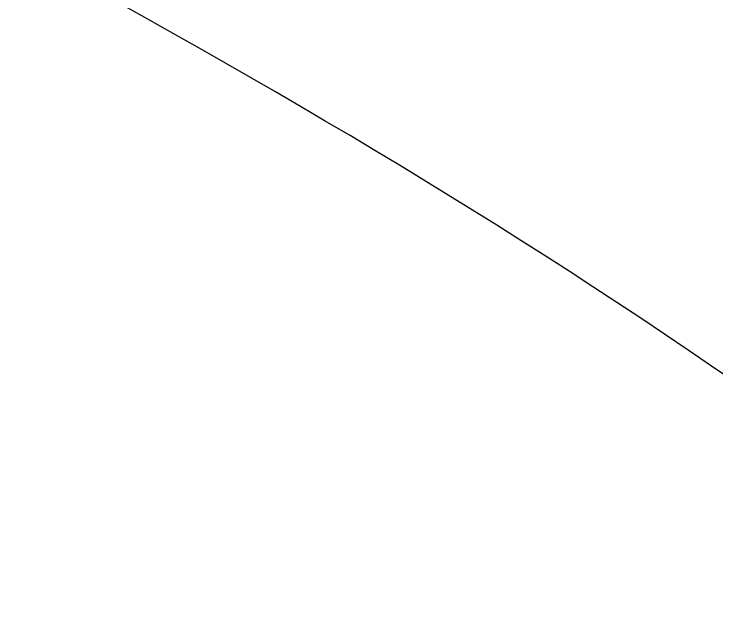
# Model space of a CAD drawing. Header units: millimetres. Extents: x 0 to 16408, y 0 to 11536.
# Drawn here: x 11512.002 to 11512.0632, y 4796.2322 to 4796.2836 of the extents above; entities that cross this region are included whole.
import ezdxf

# ---------------------------------------------------------------- set-up
doc = ezdxf.new("R2010")
doc.units = ezdxf.units.MM
doc.header["$MEASUREMENT"] = 0
doc.linetypes.add('HIDDEN', pattern=[9.525, 6.35, -3.175])
doc.layers.get('0').update_dxf_attribs({"lineweight": 25})
doc.layers.add('DIM', color=3, linetype='Continuous', lineweight=9)
doc.layers.add('H', color=2, linetype='HIDDEN', lineweight=15)

msp = doc.modelspace()

# ---------------------------------------------------------------- hatches: boundary and pattern name
at = {"layer": 'DIM'}
h = msp.add_hatch(dxfattribs=at)
h.set_pattern_fill('ANSI31', color=256, scale=350, style=0)
h.set_pattern_definition([(45, (-19163.366, -2190.005), (-30.93592, 30.93592), [])])
h.paths.add_polyline_path([(11169.330699, 5386.06643), (11169.330699, 3313.06643), (10738.546316, 3313.06643), (10738.546316, 5100.001242), (10069.330699, 5100.001242), (10069.330699, 6563.06643), (14009.330699, 6563.06643), (14009.330699, 5100.001242), (13340.115081, 5100.001242), (13340.115081, 3313.06643), (12909.330699, 3313.06643), (12909.330699, 5386.06643)])
edge = h.paths.add_edge_path(flags=16)
edge.add_line((12909.330699, 3336.06643), (12909.330699, 3313.06643))
edge.add_line((11169.330699, 3336.06643), (11169.330699, 3313.06643))
at = {"layer": 'H', "ltscale": 5}
h = msp.add_hatch(dxfattribs=at)
h.set_pattern_fill('ANSI31', color=256, scale=500, style=0)
h.set_pattern_definition([(45, (5319.3, 20778.49), (-44.19417, 44.19417), [])])
edge = h.paths.add_edge_path(flags=16)
edge.add_line((14059.330699, 6563.06643), (14009.330699, 6563.06643))
edge.add_line((14059.330699, 6563.06643), (14009.330699, 6563.06643))
edge = h.paths.add_edge_path()
edge.add_line((14059.330699, 6563.06643), (14009.330699, 6563.06643))
edge.add_line((14059.330699, 6563.06643), (14009.330699, 6563.06643))
edge.add_line((10069.330699, 3313.06643), (10069.330699, 6563.06643))
edge.add_line((10019.330699, 3263.06643), (10019.330699, 6563.06643))
edge.add_line((10069.330699, 3313.06643), (14009.330699, 3313.06643))
edge.add_line((10019.330699, 3263.06643), (14059.330699, 3263.06643))
edge.add_line((14059.330699, 6563.06643), (14009.330699, 6563.06643))
edge.add_line((14009.330699, 5313.06643), (14009.330699, 5323.06643))
edge.add_line((14009.330699, 3313.06643), (14009.330699, 6563.06643))
edge.add_line((14059.330699, 3263.06643), (14059.330699, 6563.06643))

# ---------------------------------------------------------------- linework, layer by layer
for points, knots in [([(11513.024959, 4796.777975), (11513.16669, 4796.62414), (11513.269767, 4796.449221), (11513.334581, 4796.252437), (11513.399395, 4796.055654), (11513.431411, 4795.851842), (11513.431411, 4795.641002), (11513.431411, 4795.434457), (11513.399395, 4795.231816), (11513.334581, 4795.03269), (11513.269767, 4794.833563), (11513.16669, 4794.657083), (11513.024959, 4794.503638), (11512.883227, 4794.350193), (11512.699719, 4794.226813), (11512.474432, 4794.133107), (11512.249146, 4794.0394), (11511.975445, 4793.992937), (11511.654109, 4793.992937)], [2, 2, 2, 2, 3, 3, 3, 4, 4, 4, 5, 5, 5, 6, 6, 6, 7, 7, 7, 8, 8, 8, 8]), ([(11512.035573, 4795.011215), (11512.126547, 4795.066268), (11512.19995, 4795.144357), (11512.255003, 4795.245091), (11512.310055, 4795.345826), (11512.337777, 4795.477796), (11512.337777, 4795.641002), (11512.337777, 4795.803817), (11512.310055, 4795.935787), (11512.255003, 4796.036522), (11512.19995, 4796.137256), (11512.126547, 4796.215345), (11512.035573, 4796.270398)], [2, 2, 2, 2, 3, 3, 3, 4, 4, 4, 5, 5, 5, 6, 6, 6, 6])]:
    msp.add_open_spline(points, degree=3, knots=knots)
msp.add_open_spline([(11512.035573, 4796.270398), (11511.944209, 4796.32545), (11511.838789, 4796.362933), (11511.718923, 4796.382065)], degree=3)

doc.saveas('drawing.dxf')
